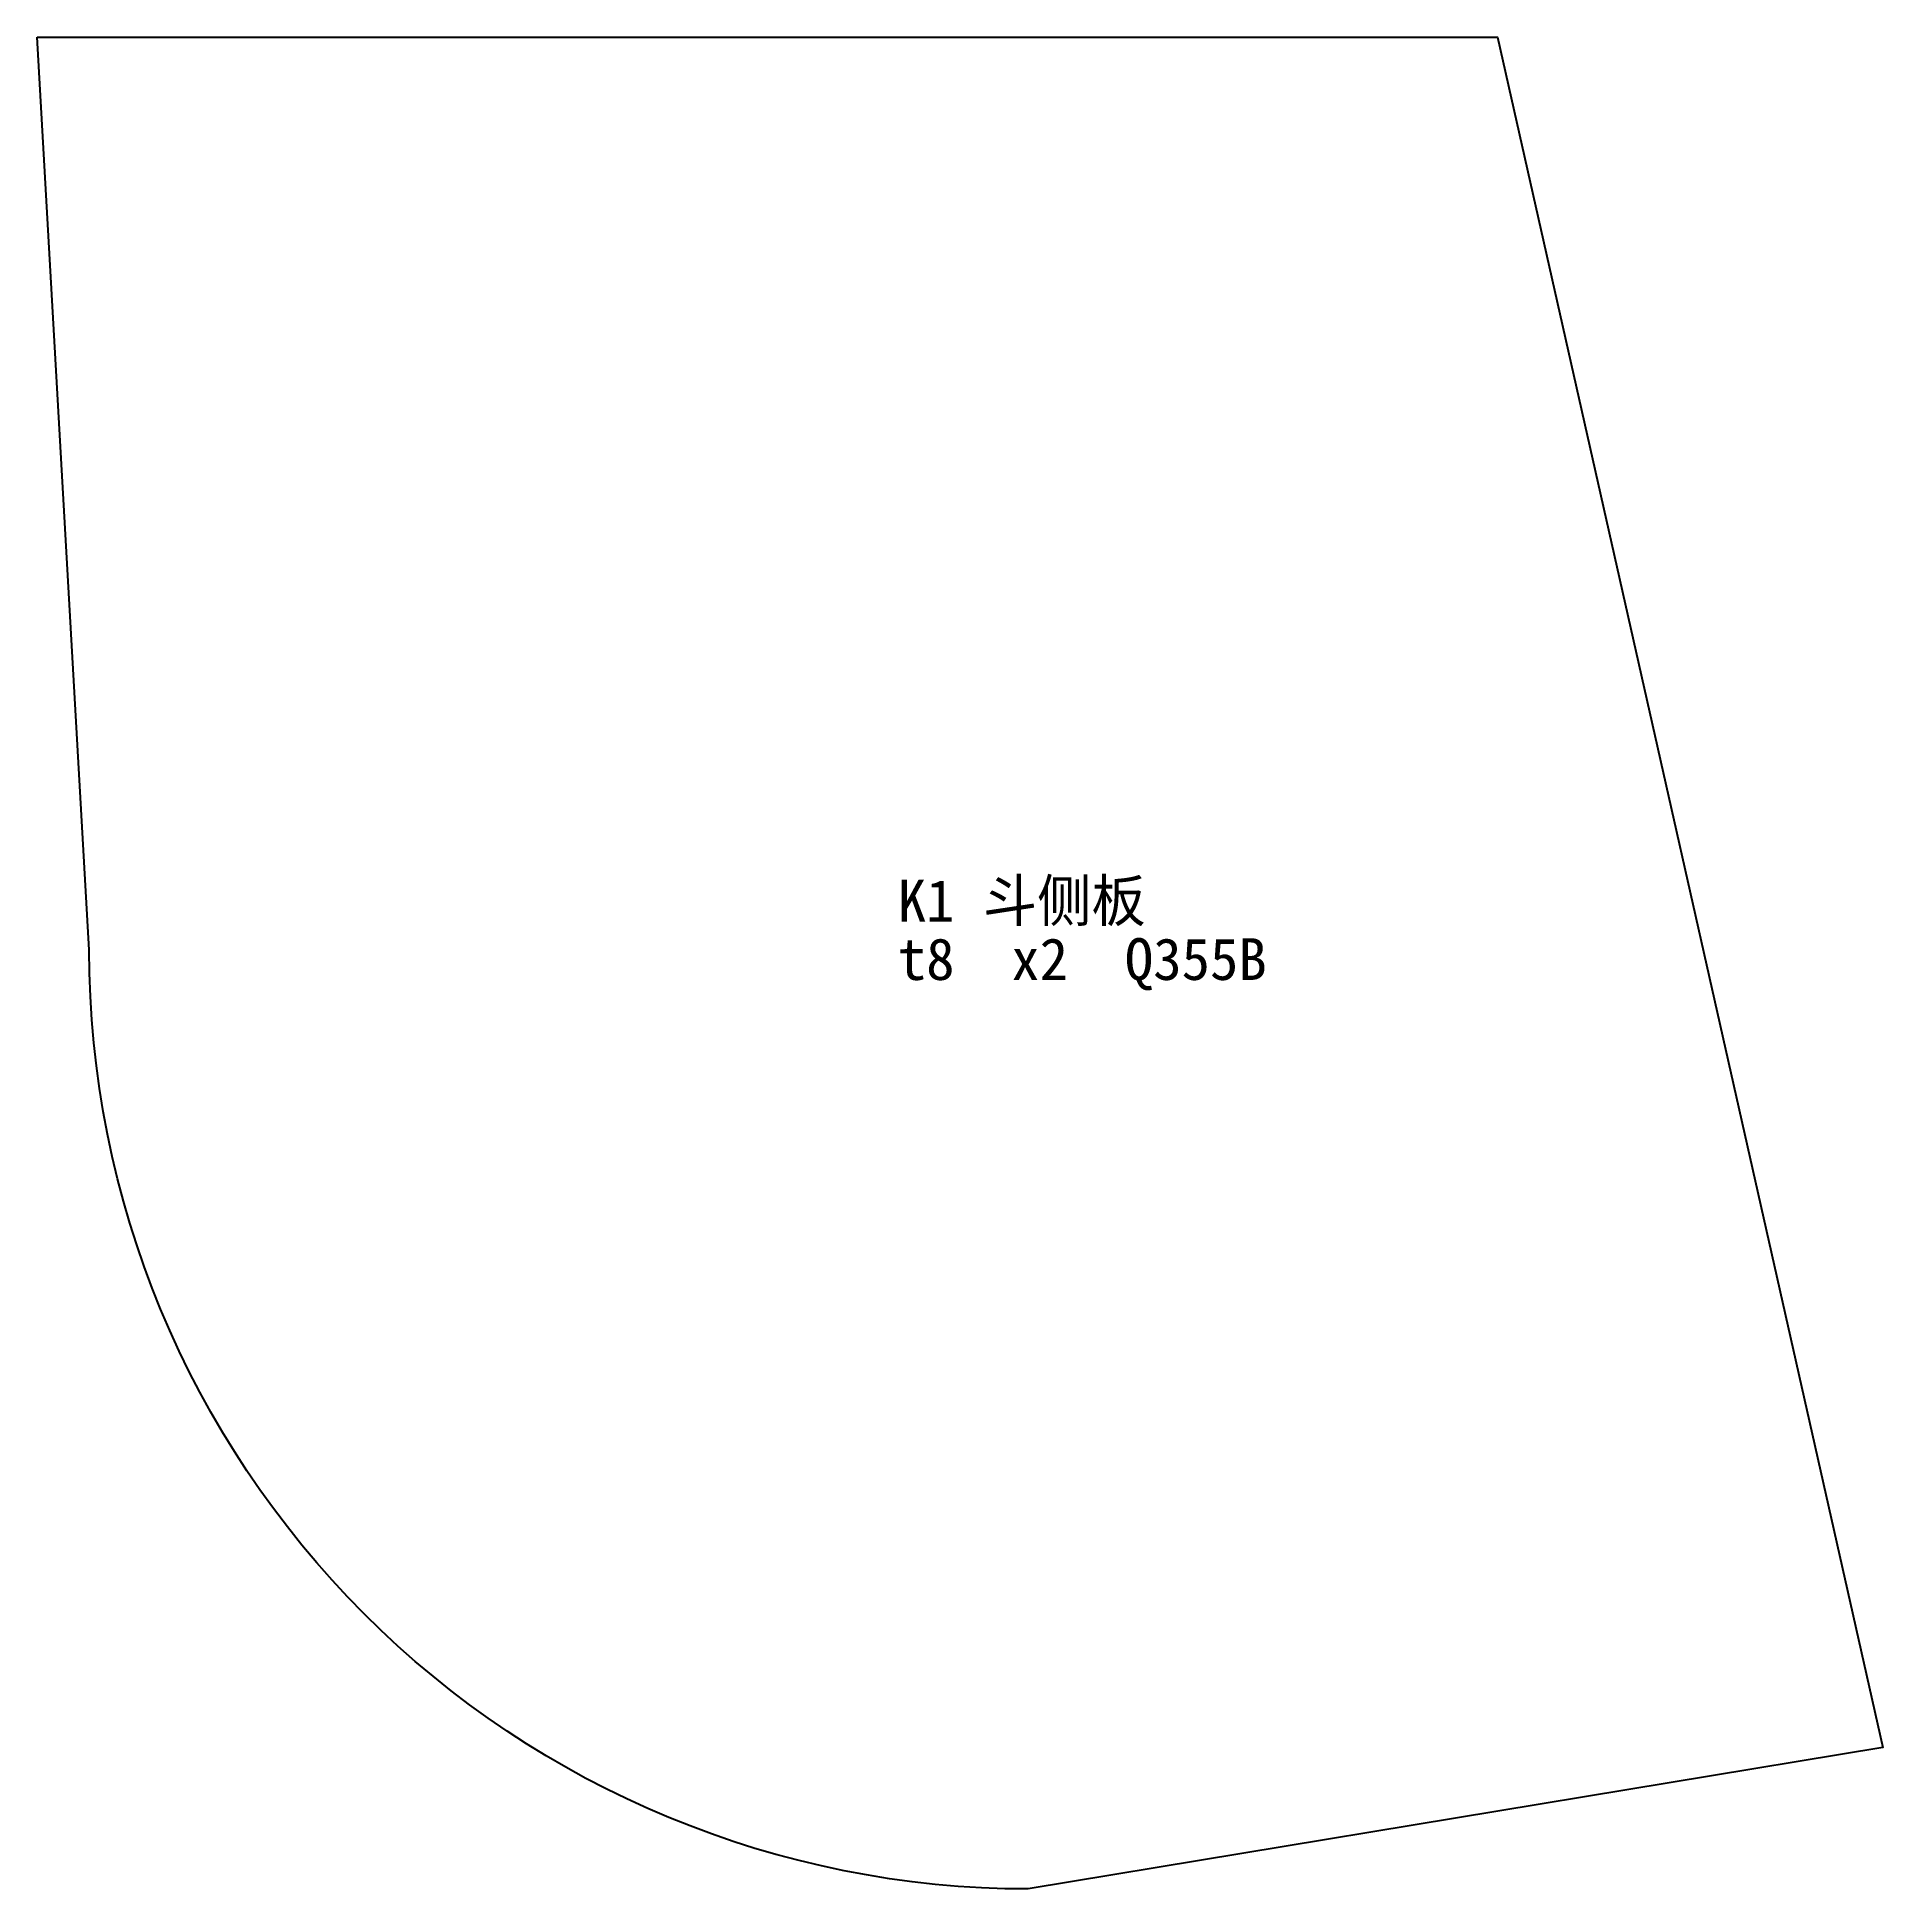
# Model space of a CAD drawing. Header units: millimetres. Extents: x -200 to 154, y -450 to -95.
import ezdxf

# ---------------------------------------------------------------- set-up
doc = ezdxf.new("R2010")
doc.units = ezdxf.units.MM
doc.layers.add('CUT', color=7, linetype='Continuous')
doc.layers.add('MARK', color=3, linetype='Continuous')

msp = doc.modelspace()

# ---------------------------------------------------------------- linework, layer by layer
at = {"layer": 'CUT'}
msp.add_lwpolyline([(-200, -95), (80, -95), (153.91, -422.86), (-10, -450, -0.414214), (-190, -270)], format="xyb", close=True, dxfattribs=at)

# ---------------------------------------------------------------- texts
at = {"layer": 'MARK'}
for s, p in [('K1 斗侧板', (-34.98, -264.55)), ('t8  x2  Q355B', (-34.98, -275.75))]:
    msp.add_text(s, height=8, dxfattribs=at).set_placement(p)

doc.saveas('drawing.dxf')
